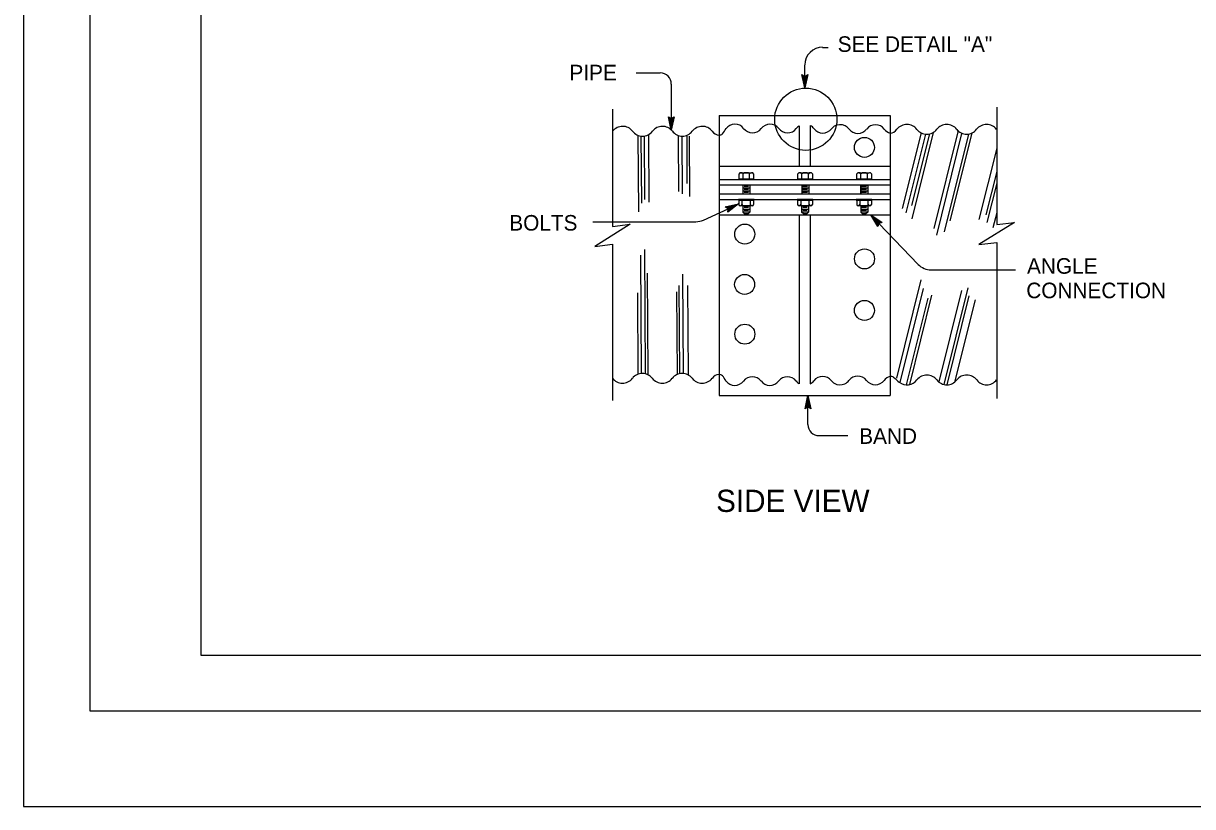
# Model space of a CAD drawing. Extents: x -894 to 866, y -472 to 714.
# Drawn here: x -894 to -368, y -472 to -120 of the extents above; entities that cross this region are included whole.
import ezdxf

# ---------------------------------------------------------------- set-up
doc = ezdxf.new("R2010")
doc.units = 0
for name, color, linetype in [('56 Stage 3 Anno', 7, 'Continuous'), ('57 Undefined', 7, 'Continuous'), ('60 Nongeo Data', 7, 'Continuous'), ('border_PLOTTING-ELEMENTS', 7, 'Continuous'), ('border_rw_22x34_Cut_Lines', 7, 'Continuous'), ('border_SHEET', 7, 'Continuous')]:
    doc.layers.add(name, color=color, linetype=linetype)

msp = doc.modelspace()

# ---------------------------------------------------------------- linework, layer by layer
at = {"layer": '56 Stage 3 Anno'}
for p, q in [((-534.18, -130.72), (-531.73, -130.72)), ((-542.18, -148.96), (-542.18, -138.72)), ((-618.13, -142.19), (-607.31, -142.19)), ((-602.31, -147.19), (-602.31, -167.89)), ((-542.18, -148.96), (-543.51, -142.96)), ((-543.51, -142.96), (-543.51, -142.96)), ((-543.51, -142.96), (-542.18, -143.76)), ((-542.19, -147.57), (-543.15, -143.19)), ((-542.18, -146.2), (-542.81, -143.37)), ((-542.18, -144.81), (-542.45, -143.61)), ((-542.18, -143.76), (-540.84, -142.96)), ((-540.84, -142.96), (-542.18, -148.96)), ((-541.2, -143.18), (-542.18, -147.58)), ((-541.56, -143.41), (-542.18, -146.2)), ((-541.91, -143.59), (-542.18, -144.81)), ((-540.84, -142.96), (-540.84, -142.96)), ((-542.18, -148.96), (-542.18, -148.96)), ((-602.31, -167.89), (-603.64, -161.89)), ((-603.64, -161.89), (-603.64, -161.89)), ((-603.64, -161.89), (-602.31, -162.69)), ((-602.31, -166.49), (-603.28, -162.12)), ((-602.31, -165.12), (-602.93, -162.3)), ((-602.31, -163.74), (-602.57, -162.53)), ((-602.31, -162.69), (-600.97, -161.89)), ((-600.97, -161.89), (-602.31, -167.89)), ((-601.32, -162.1), (-602.31, -166.51)), ((-601.68, -162.34), (-602.31, -165.12)), ((-602.03, -162.51), (-602.31, -163.74)), ((-600.97, -161.89), (-600.97, -161.89)), ((-602.31, -167.89), (-602.31, -167.89)), ((-587.85, -208.42), (-572.74, -201.5)), ((-578, -202.47), (-571.98, -201.19)), ((-576.71, -203.35), (-578, -202.47)), ((-578, -202.47), (-578, -202.47)), ((-577.65, -202.7), (-573.24, -201.76)), ((-577.29, -202.93), (-574.5, -202.33)), ((-576.98, -203.17), (-575.75, -202.91)), ((-571.98, -201.19), (-576.88, -204.89)), ((-576.88, -204.89), (-576.71, -203.35)), ((-576.88, -204.89), (-576.88, -204.89)), ((-573.25, -201.77), (-576.82, -204.47)), ((-574.5, -202.33), (-576.8, -204.08)), ((-575.75, -202.91), (-576.74, -203.66)), ((-571.98, -201.19), (-571.98, -201.19)), ((-637.62, -209.15), (-591.19, -209.15)), ((-509.32, -211.37), (-512.52, -206.12)), ((-512.52, -206.12), (-512.52, -206.12)), ((-512.52, -206.12), (-507.4, -209.52)), ((-512.32, -206.37), (-491.13, -228.37)), ((-509.22, -210.96), (-511.56, -207.11)), ((-511.55, -207.12), (-507.82, -209.6)), ((-509.12, -210.55), (-510.6, -208.11)), ((-510.6, -208.11), (-508.19, -209.71)), ((-508.99, -210.18), (-509.65, -209.1)), ((-509.65, -209.1), (-508.62, -209.79)), ((-508.91, -209.86), (-509.32, -211.37)), ((-507.4, -209.52), (-508.91, -209.86)), ((-507.4, -209.52), (-507.4, -209.52)), ((-509.32, -211.37), (-509.32, -211.37)), ((-485.36, -230.82), (-447.3, -230.82)), ((-542.1, -293.35), (-540.76, -287.35)), ((-541.74, -293.13), (-540.76, -288.73)), ((-540.76, -300.47), (-540.76, -287.35)), ((-540.76, -287.35), (-540.76, -287.35)), ((-540.76, -287.35), (-539.43, -293.35)), ((-540.76, -288.74), (-539.79, -293.11)), ((-540.76, -292.55), (-542.1, -293.35)), ((-542.1, -293.35), (-542.1, -293.35)), ((-541.38, -292.9), (-540.76, -290.11)), ((-541.04, -292.72), (-540.76, -291.49)), ((-540.76, -290.11), (-540.13, -292.94)), ((-540.76, -291.49), (-540.49, -292.7)), ((-539.43, -293.35), (-540.76, -292.55)), ((-539.43, -293.35), (-539.43, -293.35)), ((-535.76, -305.47), (-522.86, -305.47))]:
    msp.add_line(p, q, dxfattribs=at)
for centre, radius, start, end in [((-607.31, -147.19), 5, 0, 90), ((-591.19, -201.15), 8, 270, 294.6112), ((-485.36, -222.82), 8, 223.9325, 270), ((-535.76, -300.47), 5, 180, 270)]:
    msp.add_arc(centre, radius, start, end, dxfattribs=at)
at = {"layer": '60 Nongeo Data'}
for p, q in [((-455.8, -157.68), (-455.8, -210.46)), ((-628.8, -158.54), (-628.8, -211.32)), ((-580.8, -161.3), (-580.8, -287.35)), ((-580.8, -161.3), (-503.8, -161.3)), ((-503.8, -161.3), (-503.8, -287.35)), ((-544.71, -166.02), (-544.71, -184.14)), ((-539.71, -165.93), (-539.71, -184.14)), ((-473.19, -168.09), (-484.14, -212.25)), ((-617.32, -170.28), (-617.12, -204.72)), ((-615.96, -170.61), (-615.79, -200.88)), ((-614.6, -170.62), (-614.43, -199.2)), ((-612.63, -170.01), (-612.46, -200.4)), ((-599.23, -170.69), (-599.09, -195.59)), ((-597.64, -170.68), (-597.49, -196.55)), ((-595.37, -170.67), (-595.25, -191.99)), ((-594.23, -170.66), (-594.08, -197.75)), ((-489.84, -169.17), (-498.29, -203.26)), ((-487.92, -169.75), (-496.71, -205.22)), ((-486.08, -169.66), (-494.08, -201.92)), ((-484.36, -168.98), (-494, -207.85)), ((-471.57, -169.46), (-482.94, -215.29)), ((-468.54, -169.73), (-479.45, -213.74)), ((-467.05, -169.31), (-476.82, -208.7)), ((-455.8, -176.01), (-463.78, -208.16)), ((-580.8, -184.14), (-503.8, -184.14)), ((-571.81, -190.03), (-571.81, -187.59)), ((-570.94, -187.11), (-566.21, -187.11)), ((-569.99, -190.03), (-569.99, -187.59)), ((-567.07, -190.03), (-567.07, -187.54)), ((-565.25, -187.57), (-565.25, -190.03)), ((-545.33, -190.03), (-545.33, -187.59)), ((-544.47, -187.11), (-539.73, -187.11)), ((-543.51, -190.03), (-543.51, -187.59)), ((-540.59, -190.03), (-540.59, -187.54)), ((-538.77, -187.57), (-538.77, -190.03)), ((-518.74, -190.04), (-518.74, -187.6)), ((-517.88, -187.12), (-513.14, -187.12)), ((-516.92, -190.04), (-516.92, -187.6)), ((-514.01, -190.04), (-514.01, -187.55)), ((-512.18, -187.57), (-512.18, -190.04)), ((-455.8, -186.64), (-460.61, -206)), ((-580.8, -190.14), (-503.8, -190.14)), ((-580.8, -192.64), (-503.8, -192.64)), ((-565.25, -190.03), (-571.81, -190.03)), ((-571.4, -190.14), (-571.4, -190.03)), ((-571.4, -190.14), (-565.56, -190.14)), ((-570.09, -192.64), (-570.09, -196.64)), ((-570.09, -192.64), (-566.94, -192.64)), ((-570.09, -193.97), (-566.94, -193.97)), ((-567.54, -193.34), (-569.52, -193.34)), ((-567.54, -194.67), (-569.52, -194.67)), ((-566.94, -192.64), (-566.94, -196.64)), ((-565.56, -190.14), (-565.56, -190.03)), ((-538.77, -190.03), (-545.33, -190.03)), ((-544.92, -190.14), (-544.92, -190.03)), ((-544.92, -190.14), (-539.09, -190.14)), ((-543.59, -192.64), (-543.59, -196.64)), ((-543.59, -192.64), (-540.45, -192.64)), ((-543.59, -193.96), (-540.45, -193.96)), ((-541.05, -193.34), (-543.03, -193.34)), ((-541.05, -194.66), (-543.03, -194.66)), ((-540.45, -192.64), (-540.45, -196.64)), ((-539.09, -190.14), (-539.09, -190.03)), ((-512.18, -190.04), (-518.74, -190.04)), ((-518.33, -190.15), (-518.33, -190.04)), ((-518.33, -190.15), (-512.5, -190.15)), ((-517.02, -196.6), (-517.02, -192.65)), ((-517.02, -192.65), (-517.02, -196.61)), ((-517.02, -192.65), (-517.02, -196.67)), ((-517.02, -192.65), (-517.02, -196.65)), ((-517.02, -192.65), (-513.88, -192.65)), ((-517.02, -193.98), (-513.88, -193.98)), ((-514.47, -193.35), (-516.45, -193.35)), ((-514.47, -194.68), (-516.45, -194.68)), ((-513.88, -192.65), (-513.88, -196.65)), ((-512.5, -190.15), (-512.5, -190.04)), ((-455.8, -191.87), (-460.18, -209.51)), ((-580.8, -199.14), (-503.8, -199.14)), ((-580.78, -196.64), (-563.64, -196.64)), ((-572.1, -199.15), (-572.1, -199.5)), ((-565.03, -199.15), (-572.1, -199.15)), ((-572.1, -199.5), (-565.03, -199.5)), ((-565.26, -199.68), (-571.91, -199.68)), ((-571.91, -199.68), (-571.91, -201.35)), ((-570.49, -199.68), (-570.49, -201.44)), ((-570.09, -195.3), (-566.94, -195.3)), ((-569.86, -199.62), (-569.86, -199.61)), ((-567.54, -196), (-569.52, -196)), ((-566.68, -201.34), (-566.68, -199.68)), ((-565.26, -199.68), (-565.26, -201.39)), ((-565.03, -199.5), (-565.03, -199.15)), ((-565.03, -199.69), (-565.03, -199.69)), ((-563.64, -196.64), (-503.8, -196.64)), ((-545.62, -199.15), (-545.62, -199.5)), ((-538.55, -199.15), (-545.62, -199.15)), ((-545.62, -199.5), (-538.55, -199.5)), ((-538.78, -199.68), (-545.43, -199.68)), ((-545.43, -199.68), (-545.43, -201.35)), ((-544.01, -199.68), (-544.01, -201.44)), ((-543.59, -195.29), (-540.45, -195.29)), ((-543.38, -199.62), (-543.37, -199.61)), ((-541.05, -195.99), (-543.03, -195.99)), ((-540.2, -201.34), (-540.2, -199.68)), ((-538.78, -199.68), (-538.78, -201.39)), ((-538.55, -199.5), (-538.55, -199.15)), ((-538.55, -199.69), (-538.55, -199.69)), ((-538.44, -199.13), (-538.43, -199.12)), ((-519.03, -199.15), (-519.03, -199.51)), ((-511.96, -199.15), (-519.03, -199.15)), ((-519.03, -199.51), (-511.96, -199.51)), ((-512.19, -199.68), (-518.84, -199.68)), ((-518.84, -199.68), (-518.84, -201.35)), ((-517.42, -199.68), (-517.42, -201.45)), ((-517.02, -195.3), (-513.88, -195.3)), ((-516.79, -199.62), (-516.78, -199.62)), ((-514.47, -196), (-516.45, -196)), ((-513.85, -199.17), (-513.84, -199.17)), ((-513.61, -201.34), (-513.61, -199.68)), ((-512.19, -199.68), (-512.19, -201.39)), ((-511.96, -199.51), (-511.96, -199.15)), ((-511.96, -199.69), (-511.96, -199.69)), ((-511.85, -199.13), (-511.84, -199.13)), ((-565.95, -202.06), (-571.21, -202.06)), ((-566.95, -202.16), (-570.09, -202.16)), ((-570.09, -202.16), (-570.09, -204.81)), ((-570.09, -203.48), (-566.95, -203.48)), ((-569.3, -205.6), (-570.09, -204.81)), ((-566.95, -204.81), (-570.09, -204.81)), ((-567.54, -202.83), (-569.52, -202.83)), ((-567.54, -204.14), (-569.52, -204.14)), ((-566.95, -204.81), (-567.73, -205.6)), ((-566.95, -202.16), (-566.95, -204.81)), ((-539.46, -202.06), (-544.73, -202.06)), ((-543.61, -202.16), (-543.61, -204.29)), ((-540.46, -202.16), (-543.61, -202.16)), ((-543.61, -202.16), (-543.61, -204.81)), ((-543.61, -203.48), (-540.46, -203.48)), ((-542.82, -205.6), (-543.61, -204.81)), ((-540.46, -204.81), (-543.61, -204.81)), ((-541.06, -202.83), (-543.04, -202.83)), ((-541.06, -204.14), (-543.04, -204.14)), ((-540.46, -204.81), (-541.25, -205.6)), ((-540.46, -202.16), (-540.46, -204.81)), ((-512.88, -202.06), (-518.14, -202.06)), ((-517.02, -202.16), (-517.02, -204.29)), ((-517.02, -202.16), (-517.02, -204.29)), ((-513.88, -202.16), (-517.02, -202.16)), ((-517.02, -202.16), (-517.02, -204.81)), ((-517.02, -203.49), (-513.88, -203.48)), ((-516.23, -205.6), (-517.02, -204.81)), ((-513.88, -204.81), (-517.02, -204.81)), ((-514.47, -202.83), (-516.45, -202.83)), ((-514.47, -204.14), (-516.45, -204.14)), ((-513.88, -204.81), (-514.66, -205.6)), ((-513.88, -202.16), (-513.88, -204.81)), ((-455.8, -205.1), (-457.5, -211.96)), ((-580.8, -206.14), (-503.8, -206.14)), ((-567.73, -205.6), (-569.3, -205.6)), ((-544.71, -206.3), (-544.71, -282.11)), ((-541.25, -205.6), (-542.82, -205.6)), ((-539.71, -206.3), (-539.71, -282.13)), ((-514.66, -205.6), (-516.23, -205.6)), ((-628.8, -219.32), (-628.8, -289.64)), ((-455.8, -218.46), (-455.8, -288.78)), ((-616.11, -224.25), (-615.81, -277.43)), ((-614.35, -221.73), (-614.03, -277.54)), ((-613.18, -232.27), (-612.92, -277.98)), ((-597.29, -232.81), (-597.03, -277.4)), ((-490.01, -235.38), (-500.98, -279.61)), ((-617.53, -241.15), (-617.32, -277.76)), ((-599.91, -240.72), (-599.7, -277.92)), ((-598.85, -237.85), (-598.62, -277.56)), ((-594.99, -237.86), (-594.76, -278.1)), ((-488.86, -239.18), (-499.38, -281.59)), ((-471.7, -240.11), (-481.9, -281.24)), ((-468.78, -238.95), (-479.56, -282.43)), ((-486.85, -243.57), (-496.53, -282.57)), ((-485.13, -242.19), (-495.12, -282.49)), ((-468.37, -242.56), (-478.3, -282.58)), ((-465.52, -244.27), (-474.72, -281.36)), ((-580.8, -287.35), (-503.8, -287.35))]:
    msp.add_line(p, q, dxfattribs=at)
for points in [[(-628.8, -211.32), (-620.8, -210.32), (-636.8, -220.32), (-628.8, -219.32)], [(-455.8, -210.46), (-447.8, -209.46), (-463.8, -219.46), (-455.8, -218.46)]]:
    msp.add_lwpolyline(points, dxfattribs=at)
for centre, radius in [((-541.75, -163.05), 14), ((-515.35, -175.7), 4.5), ((-569.22, -214.75), 4.5), ((-515.31, -225.9), 4.5), ((-569.29, -237.39), 4.5), ((-515.34, -249.08), 4.5), ((-569.19, -259.79), 4.5)]:
    msp.add_circle(centre, radius, dxfattribs=at)
for centre, radius, start, end in [((-534.18, -138.59), 8, 90, 180), ((-624.24, -171.9), 5.66, 37.8698, 142.5539), ((-615.27, -164.98), 5.66, 217.4461, 322.1302), ((-606.31, -171.9), 5.66, 37.8698, 142.5539), ((-597.34, -164.98), 5.66, 217.4461, 322.1302), ((-588.37, -171.9), 5.66, 37.8698, 142.5539), ((-580.46, -165.96), 4.23, 215.5748, 265.4517), ((-590.14, -160.53), 14.17, 320.2175, 331.8129), ((-573.69, -170.26), 4.99, 37.8698, 142.5539), ((-565.79, -164.16), 4.99, 217.4461, 322.1302), ((-557.88, -170.26), 4.99, 37.8698, 142.5539), ((-549.98, -164.16), 4.99, 217.4461, 322.1302), ((-542.07, -170.26), 4.99, 121.9595, 142.5539), ((-541.99, -170.37), 4.99, 37.8698, 62.6758), ((-534.09, -164.27), 4.99, 217.4461, 322.1302), ((-524.18, -172.53), 7.91, 126.8144, 138.9721), ((-526.33, -170.62), 5.13, 63.81, 120.3417), ((-526.18, -170.54), 4.99, 37.8698, 64.8747), ((-518.28, -164.44), 4.99, 217.4461, 322.1302), ((-510.37, -170.54), 4.99, 37.4458, 142.5539), ((-502.38, -164.5), 5.03, 216.7204, 253.5511), ((-504.15, -165.11), 4.23, 274.68, 324.4252), ((-496.24, -171.04), 5.66, 37.4461, 142.1302), ((-487.27, -164.12), 5.66, 217.8698, 322.5539), ((-478.3, -171.04), 5.66, 37.4461, 142.1302), ((-469.33, -164.12), 5.66, 217.8698, 322.5539), ((-460.36, -171.04), 5.66, 37.4461, 142.1302), ((-580.87, -167.62), 2.56, 271.6243, 309.143), ((-570.91, -188.21), 1.1, 34.0211, 145.235), ((-568.51, -189.62), 2.51, 54.6076, 126.3126), ((-566.16, -188.26), 1.14, 37.2379, 143.506), ((-544.44, -188.21), 1.1, 34.0211, 145.235), ((-542.04, -189.61), 2.51, 54.6076, 126.3126), ((-539.68, -188.25), 1.14, 37.2379, 143.506), ((-517.85, -188.21), 1.1, 34.0211, 145.235), ((-515.45, -189.62), 2.51, 54.6076, 126.3126), ((-513.09, -188.26), 1.14, 37.2379, 143.506), ((-571.2, -201.34), 0.713, 180.7224, 351.7875), ((-569.76, -201.34), 0.713, 180.4996, 268.1024), ((-567.39, -201.34), 0.713, 272.9268, 0.3985), ((-565.97, -201.34), 0.713, 184.8049, 356.3828), ((-544.72, -201.34), 0.713, 180.7224, 351.7875), ((-543.28, -201.34), 0.713, 180.4996, 268.1024), ((-540.91, -201.34), 0.713, 272.9268, 0.3985), ((-539.49, -201.34), 0.713, 184.8049, 356.3828), ((-518.13, -201.34), 0.713, 180.7224, 351.7875), ((-516.69, -201.34), 0.713, 180.4996, 268.1024), ((-514.32, -201.34), 0.713, 272.9268, 0.3985), ((-512.9, -201.34), 0.713, 184.8049, 356.3828), ((-615.34, -283.11), 5.66, 37.8698, 142.5539), ((-597.4, -283.11), 5.66, 37.8698, 142.5539), ((-580.52, -282.13), 4.23, 94.5483, 144.4252), ((-580.93, -280.47), 2.56, 50.857, 88.3757), ((-590.21, -287.56), 14.17, 28.1871, 39.7825), ((-565.85, -283.93), 4.99, 37.8698, 142.5539), ((-550.04, -283.93), 4.99, 37.8698, 142.5539), ((-534.15, -283.82), 4.99, 37.8698, 142.5539), ((-518.34, -283.65), 4.99, 37.8698, 142.5539), ((-502.44, -283.6), 5.03, 106.4489, 143.2796), ((-503.89, -282.28), 3.51, 61.3208, 89.6091), ((-503.68, -279.61), 2.56, 91.6238, 92.8303), ((-487.21, -283.84), 5.66, 37.4461, 142.1302), ((-469.27, -283.84), 5.66, 37.4461, 142.1302), ((-624.31, -276.19), 5.66, 217.4461, 322.1302), ((-606.37, -276.19), 5.66, 217.4461, 322.1302), ((-588.43, -276.19), 5.66, 217.4461, 322.1302), ((-573.75, -277.83), 4.99, 217.4461, 322.1302), ((-557.94, -277.83), 4.99, 217.4461, 322.1302), ((-542.14, -277.83), 4.99, 217.4461, 239.002), ((-542.05, -277.72), 4.99, 298.016, 322.1302), ((-524.24, -275.56), 7.91, 221.0279, 233.1856), ((-526.39, -277.47), 5.13, 239.6583, 296.19), ((-526.25, -277.55), 4.99, 295.1253, 322.1302), ((-510.44, -277.55), 4.99, 217.4461, 322.5542), ((-468.42, -242.36), 49.99, 227.4761, 231.3591), ((-496.18, -276.92), 5.66, 232.3683, 322.5539), ((-478.24, -276.92), 5.66, 217.8698, 322.5539), ((-460.3, -276.92), 5.66, 217.8698, 322.5539)]:
    msp.add_arc(centre, radius, start, end, dxfattribs=at)
at = {"layer": 'border_PLOTTING-ELEMENTS'}
for points in [[(-894.04, -472.44), (865.96, -472.44), (865.96, 713.56), (-894.04, 713.56)], [(-864.04, 670.56), (835.96, 670.56), (835.96, -429.44), (-864.04, -429.44)]]:
    msp.add_lwpolyline(points, close=True, dxfattribs=at)
at = {"layer": 'border_rw_22x34_Cut_Lines'}
msp.add_lwpolyline([(-864.04, 670.56), (835.96, 670.56), (835.96, -429.44), (-864.04, -429.44)], close=True, dxfattribs=at)
at = {"layer": 'border_SHEET'}
for p, q in [((-814.04, -404.44), (-814.04, 645.56)), ((810.96, -404.44), (-814.04, -404.44))]:
    msp.add_line(p, q, dxfattribs=at)

# ---------------------------------------------------------------- texts
at = {"layer": '57 Undefined'}
for s, height, p in [('SEE DETAIL "A"', 7, (-527.39, -132.73)), ('PIPE', 7, (-648.17, -145.54)), ('BOLTS', 7, (-675.25, -213.16)), ('ANGLE', 7, (-442.14, -232.58)), ('CONNECTION', 7, (-442.46, -243.59)), ('BAND', 7, (-517.7, -309.16)), ('SIDE VIEW', 10, (-582.15, -339.8))]:
    msp.add_text(s, height=height, dxfattribs=at).set_placement(p)

doc.saveas('drawing.dxf')
